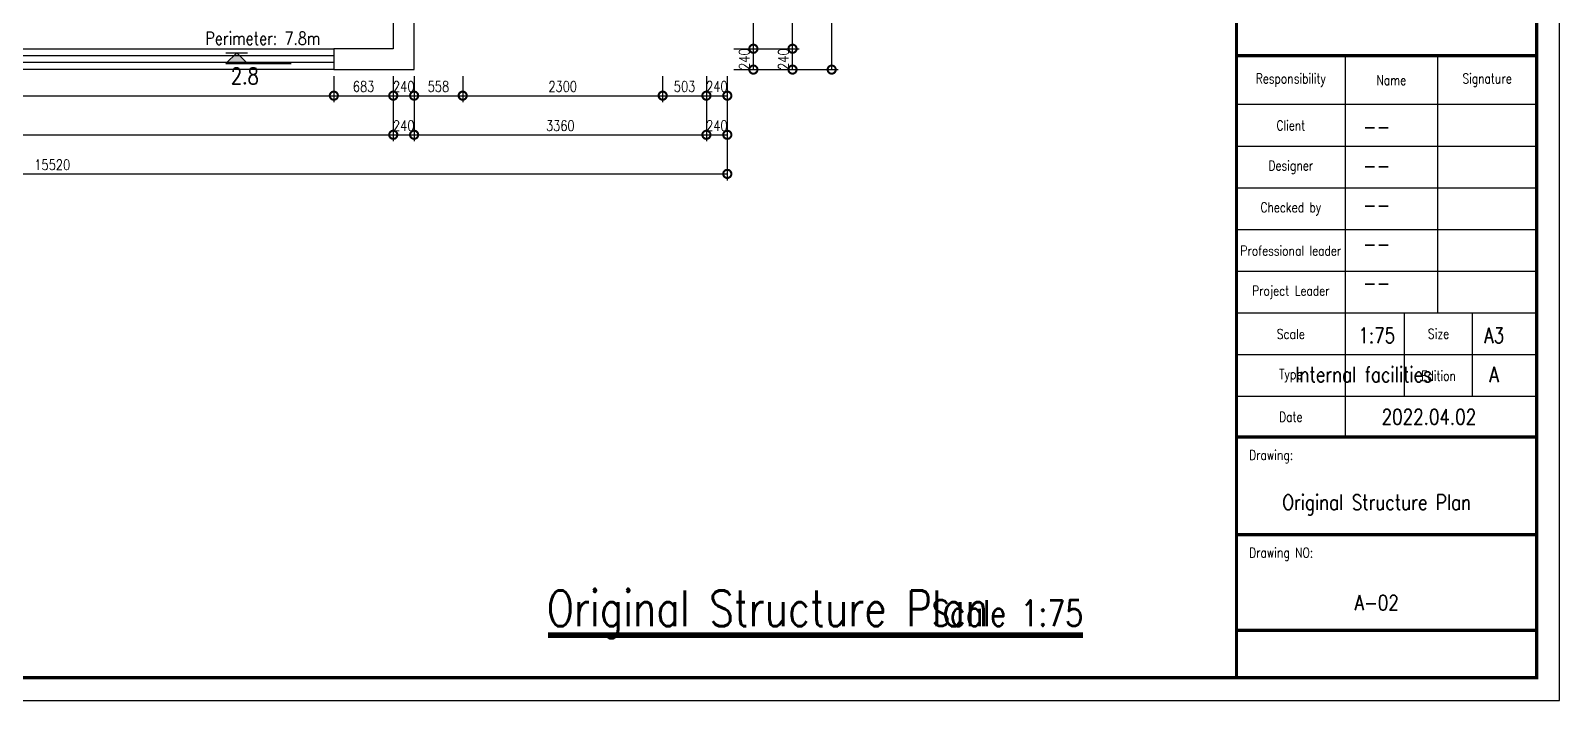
# Model space of a CAD drawing. Header units: millimetres. Extents: x 0 to 211505, y 0 to 22276.
# Drawn here: x 13926 to 31501, y 0 to 7707 of the extents above; entities that cross this region are included whole.
import ezdxf
from ezdxf.enums import TextEntityAlignment as Align

# ---------------------------------------------------------------- set-up
doc = ezdxf.new("R2010")
doc.units = ezdxf.units.MM
for name, color, linetype in [('P-墙体', 160, 'Continuous'), ('P-房间属性', 2, 'Continuous'), ('P-标注', 44, 'Continuous'), ('P-标高', 1, 'Continuous'), ('P-玻璃窗', 136, 'Continuous'), ('V-文字', 50, 'Continuous')]:
    doc.layers.add(name, color=color, linetype=linetype)
doc.styles.add('标准', font='simplex.shx', dxfattribs={"width": 0.8, "bigfont": 'gbcbig.shx'})
doc.dimstyles.new('sjj_1-075', dxfattribs={"dimscale": 75, "dimtxt": 1.6, "dimasz": 2.5, "dimexe": 1, "dimexo": 1, "dimgap": 0.6, "dimtad": 1, "dimdec": 0, "dimzin": 12, "dimdsep": 46, "dimtxsty": '标准', "dimblk": 'DOTSMALL', "dimblk1": 'DOTSMALL', "dimblk2": 'DOTSMALL', "dimcen": 0.125, "dimclrd": 3, "dimclre": 3, "dimclrt": 14, "dimadec": 0, "dimazin": 0, "dimtfac": 1, "dimtdec": 0, "dimtix": 1, "dimtmove": 2, "dimatfit": 3, "dimldrblk": 'DOTSMALL', "dimfxl": 6, "dimfxlon": 1, "dimtvp": 1, "dimtolj": 1, "dimtzin": 0, "dimarcsym": 0})

# ---------------------------------------------------------------- blocks, each defined once
blk = doc.blocks.new('_DotSmall')
at = {"color": 0, "linetype": 'ByBlock', "const_width": 0.5}
blk.add_lwpolyline([(-0.0625, 0, 1), (0.0625, 0, 1)], format="xyb", close=True, dxfattribs=at)
blk = doc.blocks.new('*D1279')
at = {"layer": 'DEFPOINTS', "color": 0}
for p in [(22685, 18168), (23135, 18168), (22685, 7258)]:
    blk.add_point(p, dxfattribs=at)
at = {"layer": 'P-标注', "color": 3, "lineweight": -2}
for p, q in [((22760, 18168), (23210, 18168)), ((23135, 7258), (23135, 18168)), ((22760, 7258), (23210, 7258))]:
    blk.add_line(p, q, dxfattribs=at)
at = {"layer": 'P-标注', "color": 3, "lineweight": -2, "xscale": 187.5, "yscale": 187.5, "zscale": 187.5}
for p, rotation in [((23135, 18168), 89.99998127603168), ((23135, 7258), 269.9999812760316)]:
    blk.add_blockref('_DotSmall', p, dxfattribs=dict(at, rotation=rotation))
at = {"layer": 'P-标注', "color": 14, "insert": (23030, 12713), "char_height": 120, "attachment_point": 5, "rotation": 90, "style": '标准'}
blk.add_mtext('\\A1;10910', dxfattribs=at)
blk = doc.blocks.new('*D1280')
at = {"layer": 'DEFPOINTS', "color": 0}
for p in [(6415, 6508), (21935, 6508), (21935, 6058)]:
    blk.add_point(p, dxfattribs=at)
at = {"layer": 'P-标注', "color": 3, "lineweight": -2}
for p, q in [((6415, 6433), (6415, 5983)), ((21935, 6433), (21935, 5983)), ((6415, 6058), (21935, 6058))]:
    blk.add_line(p, q, dxfattribs=at)
at = {"layer": 'P-标注', "color": 3, "lineweight": -2, "xscale": 187.5, "yscale": 187.5, "zscale": 187.5, "rotation": 180}
blk.add_blockref('_DotSmall', (6415, 6058), dxfattribs=at)
at = {"layer": 'P-标注', "color": 3, "lineweight": -2, "xscale": 187.5, "yscale": 187.5, "zscale": 187.5}
blk.add_blockref('_DotSmall', (21935, 6058), dxfattribs=at)
at = {"layer": 'P-标注', "color": 14, "insert": (14175, 6163), "char_height": 120, "attachment_point": 5, "style": '标准'}
blk.add_mtext('\\A1;15520', dxfattribs=at)
blk = doc.blocks.new('*D1298')
at = {"layer": 'DEFPOINTS', "color": 0}
for p in [(22235, 7498), (22685, 7498), (22235, 7258)]:
    blk.add_point(p, dxfattribs=at)
at = {"layer": 'P-标注', "color": 3, "lineweight": -2}
for p, q in [((22310, 7498), (22760, 7498)), ((22685, 7258), (22685, 7498)), ((22310, 7258), (22760, 7258))]:
    blk.add_line(p, q, dxfattribs=at)
at = {"layer": 'P-标注', "color": 3, "lineweight": -2, "xscale": 187.5, "yscale": 187.5, "zscale": 187.5}
for p, rotation in [((22685, 7498), 269.999981276032), ((22685, 7258), 89.99998127603195)]:
    blk.add_blockref('_DotSmall', p, dxfattribs=dict(at, rotation=rotation))
at = {"layer": 'P-标注', "color": 14, "insert": (22580, 7378), "char_height": 120, "attachment_point": 5, "rotation": 90, "style": '标准'}
blk.add_mtext('\\A1;240', dxfattribs=at)
blk = doc.blocks.new('*D1299')
at = {"layer": 'DEFPOINTS', "color": 0}
for p in [(22235, 8398), (22685, 8398), (22235, 7498)]:
    blk.add_point(p, dxfattribs=at)
at = {"layer": 'P-标注', "color": 3, "lineweight": -2}
for p, q in [((22310, 8398), (22760, 8398)), ((22685, 7498), (22685, 8398)), ((22310, 7498), (22760, 7498))]:
    blk.add_line(p, q, dxfattribs=at)
at = {"layer": 'P-标注', "color": 3, "lineweight": -2, "xscale": 187.5, "yscale": 187.5, "zscale": 187.5}
for p, rotation in [((22685, 8398), 89.99998127603176), ((22685, 7498), 269.9999812760317)]:
    blk.add_blockref('_DotSmall', p, dxfattribs=dict(at, rotation=rotation))
at = {"layer": 'P-标注', "color": 14, "insert": (22580, 7948), "char_height": 120, "attachment_point": 5, "rotation": 90, "style": '标准'}
blk.add_mtext('\\A1;900', dxfattribs=at)
blk = doc.blocks.new('*D1311')
at = {"layer": 'DEFPOINTS', "color": 0}
for p in [(9095, 6958), (18095, 6958), (18095, 6508)]:
    blk.add_point(p, dxfattribs=at)
at = {"layer": 'P-标注', "color": 3, "lineweight": -2}
for p, q in [((9095, 6883), (9095, 6433)), ((18095, 6883), (18095, 6433)), ((9095, 6508), (18095, 6508))]:
    blk.add_line(p, q, dxfattribs=at)
at = {"layer": 'P-标注', "color": 3, "lineweight": -2, "xscale": 187.5, "yscale": 187.5, "zscale": 187.5, "rotation": 180}
blk.add_blockref('_DotSmall', (9095, 6508), dxfattribs=at)
at = {"layer": 'P-标注', "color": 3, "lineweight": -2, "xscale": 187.5, "yscale": 187.5, "zscale": 187.5}
blk.add_blockref('_DotSmall', (18095, 6508), dxfattribs=at)
at = {"layer": 'P-标注', "color": 14, "insert": (13595, 6613), "char_height": 120, "attachment_point": 5, "style": '标准'}
blk.add_mtext('\\A1;9000', dxfattribs=at)
blk = doc.blocks.new('*D1312')
at = {"layer": 'DEFPOINTS', "color": 0}
for p in [(18095, 6958), (18335, 6958), (18335, 6508)]:
    blk.add_point(p, dxfattribs=at)
at = {"layer": 'P-标注', "color": 3, "lineweight": -2}
for p, q in [((18095, 6883), (18095, 6433)), ((18335, 6883), (18335, 6433)), ((18095, 6508), (18335, 6508))]:
    blk.add_line(p, q, dxfattribs=at)
at = {"layer": 'P-标注', "color": 3, "lineweight": -2, "xscale": 187.5, "yscale": 187.5, "zscale": 187.5}
blk.add_blockref('_DotSmall', (18095, 6508), dxfattribs=at)
at = {"layer": 'P-标注', "color": 3, "lineweight": -2, "xscale": 187.5, "yscale": 187.5, "zscale": 187.5, "rotation": 180}
blk.add_blockref('_DotSmall', (18335, 6508), dxfattribs=at)
at = {"layer": 'P-标注', "color": 14, "insert": (18215, 6613), "char_height": 120, "attachment_point": 5, "style": '标准'}
blk.add_mtext('\\A1;240', dxfattribs=at)
blk = doc.blocks.new('*D1313')
at = {"layer": 'DEFPOINTS', "color": 0}
for p in [(18335, 6958), (21695, 6958), (21695, 6508)]:
    blk.add_point(p, dxfattribs=at)
at = {"layer": 'P-标注', "color": 3, "lineweight": -2}
for p, q in [((18335, 6883), (18335, 6433)), ((21695, 6883), (21695, 6433)), ((18335, 6508), (21695, 6508))]:
    blk.add_line(p, q, dxfattribs=at)
at = {"layer": 'P-标注', "color": 3, "lineweight": -2, "xscale": 187.5, "yscale": 187.5, "zscale": 187.5, "rotation": 180}
blk.add_blockref('_DotSmall', (18335, 6508), dxfattribs=at)
at = {"layer": 'P-标注', "color": 3, "lineweight": -2, "xscale": 187.5, "yscale": 187.5, "zscale": 187.5}
blk.add_blockref('_DotSmall', (21695, 6508), dxfattribs=at)
at = {"layer": 'P-标注', "color": 14, "insert": (20015, 6613), "char_height": 120, "attachment_point": 5, "style": '标准'}
blk.add_mtext('\\A1;3360', dxfattribs=at)
blk = doc.blocks.new('*D1314')
at = {"layer": 'DEFPOINTS', "color": 0}
for p in [(21695, 6958), (21935, 6958), (21935, 6508)]:
    blk.add_point(p, dxfattribs=at)
at = {"layer": 'P-标注', "color": 3, "lineweight": -2}
for p, q in [((21695, 6883), (21695, 6433)), ((21935, 6883), (21935, 6433)), ((21695, 6508), (21935, 6508))]:
    blk.add_line(p, q, dxfattribs=at)
at = {"layer": 'P-标注', "color": 3, "lineweight": -2, "xscale": 187.5, "yscale": 187.5, "zscale": 187.5}
blk.add_blockref('_DotSmall', (21695, 6508), dxfattribs=at)
at = {"layer": 'P-标注', "color": 3, "lineweight": -2, "xscale": 187.5, "yscale": 187.5, "zscale": 187.5, "rotation": 180}
blk.add_blockref('_DotSmall', (21935, 6508), dxfattribs=at)
at = {"layer": 'P-标注', "color": 14, "insert": (21815, 6613), "char_height": 120, "attachment_point": 5, "style": '标准'}
blk.add_mtext('\\A1;240', dxfattribs=at)
blk = doc.blocks.new('*D1342')
at = {"layer": 'DEFPOINTS', "color": 0}
for p in [(21935, 7498), (22235, 7498), (21935, 7258)]:
    blk.add_point(p, dxfattribs=at)
at = {"layer": 'P-标注', "color": 3, "lineweight": -2}
for p, q in [((22010, 7498), (22310, 7498)), ((22235, 7258), (22235, 7498)), ((22010, 7258), (22310, 7258))]:
    blk.add_line(p, q, dxfattribs=at)
at = {"layer": 'P-标注', "color": 3, "lineweight": -2, "xscale": 187.5, "yscale": 187.5, "zscale": 187.5}
for p, rotation in [((22235, 7498), 269.999981276032), ((22235, 7258), 89.99998127603195)]:
    blk.add_blockref('_DotSmall', p, dxfattribs=dict(at, rotation=rotation))
at = {"layer": 'P-标注', "color": 14, "insert": (22130, 7378), "char_height": 120, "attachment_point": 5, "rotation": 90, "style": '标准'}
blk.add_mtext('\\A1;240', dxfattribs=at)
blk = doc.blocks.new('*D1343')
at = {"layer": 'DEFPOINTS', "color": 0}
for p in [(21935, 8398), (22235, 8398), (21935, 7498)]:
    blk.add_point(p, dxfattribs=at)
at = {"layer": 'P-标注', "color": 3, "lineweight": -2}
for p, q in [((22010, 8398), (22310, 8398)), ((22235, 7498), (22235, 8398)), ((22010, 7498), (22310, 7498))]:
    blk.add_line(p, q, dxfattribs=at)
at = {"layer": 'P-标注', "color": 3, "lineweight": -2, "xscale": 187.5, "yscale": 187.5, "zscale": 187.5}
for p, rotation in [((22235, 8398), 89.99998127603176), ((22235, 7498), 269.9999812760317)]:
    blk.add_blockref('_DotSmall', p, dxfattribs=dict(at, rotation=rotation))
at = {"layer": 'P-标注', "color": 14, "insert": (22130, 7948), "char_height": 120, "attachment_point": 5, "rotation": 90, "style": '标准'}
blk.add_mtext('\\A1;900', dxfattribs=at)
blk = doc.blocks.new('*D1356')
at = {"layer": 'DEFPOINTS', "color": 0}
for p in [(9814, 7258), (17412, 7258), (17412, 6958)]:
    blk.add_point(p, dxfattribs=at)
at = {"layer": 'P-标注', "color": 3, "lineweight": -2}
for p, q in [((9814, 7183), (9814, 6883)), ((17412, 7183), (17412, 6883)), ((9814, 6958), (17412, 6958))]:
    blk.add_line(p, q, dxfattribs=at)
at = {"layer": 'P-标注', "color": 3, "lineweight": -2, "xscale": 187.5, "yscale": 187.5, "zscale": 187.5, "rotation": 180}
blk.add_blockref('_DotSmall', (9814, 6958), dxfattribs=at)
at = {"layer": 'P-标注', "color": 3, "lineweight": -2, "xscale": 187.5, "yscale": 187.5, "zscale": 187.5}
blk.add_blockref('_DotSmall', (17412, 6958), dxfattribs=at)
at = {"layer": 'P-标注', "color": 14, "insert": (13613, 7063), "char_height": 120, "attachment_point": 5, "style": '标准'}
blk.add_mtext('\\A1;7599', dxfattribs=at)
blk = doc.blocks.new('*D1357')
at = {"layer": 'DEFPOINTS', "color": 0}
for p in [(17412, 7258), (18095, 7258), (18095, 6958)]:
    blk.add_point(p, dxfattribs=at)
at = {"layer": 'P-标注', "color": 3, "lineweight": -2}
for p, q in [((17412, 7183), (17412, 6883)), ((18095, 7183), (18095, 6883)), ((17412, 6958), (18095, 6958))]:
    blk.add_line(p, q, dxfattribs=at)
at = {"layer": 'P-标注', "color": 3, "lineweight": -2, "xscale": 187.5, "yscale": 187.5, "zscale": 187.5, "rotation": 180}
blk.add_blockref('_DotSmall', (17412, 6958), dxfattribs=at)
at = {"layer": 'P-标注', "color": 3, "lineweight": -2, "xscale": 187.5, "yscale": 187.5, "zscale": 187.5}
blk.add_blockref('_DotSmall', (18095, 6958), dxfattribs=at)
at = {"layer": 'P-标注', "color": 14, "insert": (17754, 7063), "char_height": 120, "attachment_point": 5, "style": '标准'}
blk.add_mtext('\\A1;683', dxfattribs=at)
blk = doc.blocks.new('*D1358')
at = {"layer": 'DEFPOINTS', "color": 0}
for p in [(18095, 7258), (18335, 7258), (18335, 6958)]:
    blk.add_point(p, dxfattribs=at)
at = {"layer": 'P-标注', "color": 3, "lineweight": -2}
for p, q in [((18095, 7183), (18095, 6883)), ((18335, 7183), (18335, 6883)), ((18095, 6958), (18335, 6958))]:
    blk.add_line(p, q, dxfattribs=at)
at = {"layer": 'P-标注', "color": 3, "lineweight": -2, "xscale": 187.5, "yscale": 187.5, "zscale": 187.5}
blk.add_blockref('_DotSmall', (18095, 6958), dxfattribs=at)
at = {"layer": 'P-标注', "color": 3, "lineweight": -2, "xscale": 187.5, "yscale": 187.5, "zscale": 187.5, "rotation": 180}
blk.add_blockref('_DotSmall', (18335, 6958), dxfattribs=at)
at = {"layer": 'P-标注', "color": 14, "insert": (18215, 7063), "char_height": 120, "attachment_point": 5, "style": '标准'}
blk.add_mtext('\\A1;240', dxfattribs=at)
blk = doc.blocks.new('*D1359')
at = {"layer": 'DEFPOINTS', "color": 0}
for p in [(18335, 7258), (18893, 7258), (18893, 6958)]:
    blk.add_point(p, dxfattribs=at)
at = {"layer": 'P-标注', "color": 3, "lineweight": -2}
for p, q in [((18335, 7183), (18335, 6883)), ((18893, 7183), (18893, 6883)), ((18335, 6958), (18893, 6958))]:
    blk.add_line(p, q, dxfattribs=at)
at = {"layer": 'P-标注', "color": 3, "lineweight": -2, "xscale": 187.5, "yscale": 187.5, "zscale": 187.5, "rotation": 180}
blk.add_blockref('_DotSmall', (18335, 6958), dxfattribs=at)
at = {"layer": 'P-标注', "color": 3, "lineweight": -2, "xscale": 187.5, "yscale": 187.5, "zscale": 187.5}
blk.add_blockref('_DotSmall', (18893, 6958), dxfattribs=at)
at = {"layer": 'P-标注', "color": 14, "insert": (18614, 7063), "char_height": 120, "attachment_point": 5, "style": '标准'}
blk.add_mtext('\\A1;558', dxfattribs=at)
blk = doc.blocks.new('*D1360')
at = {"layer": 'DEFPOINTS', "color": 0}
for p in [(18893, 7258), (21192, 7258), (21192, 6958)]:
    blk.add_point(p, dxfattribs=at)
at = {"layer": 'P-标注', "color": 3, "lineweight": -2}
for p, q in [((18893, 7183), (18893, 6883)), ((21192, 7183), (21192, 6883)), ((18893, 6958), (21192, 6958))]:
    blk.add_line(p, q, dxfattribs=at)
at = {"layer": 'P-标注', "color": 3, "lineweight": -2, "xscale": 187.5, "yscale": 187.5, "zscale": 187.5, "rotation": 180}
blk.add_blockref('_DotSmall', (18893, 6958), dxfattribs=at)
at = {"layer": 'P-标注', "color": 3, "lineweight": -2, "xscale": 187.5, "yscale": 187.5, "zscale": 187.5}
blk.add_blockref('_DotSmall', (21192, 6958), dxfattribs=at)
at = {"layer": 'P-标注', "color": 14, "insert": (20043, 7063), "char_height": 120, "attachment_point": 5, "style": '标准'}
blk.add_mtext('\\A1;2300', dxfattribs=at)
blk = doc.blocks.new('*D1361')
at = {"layer": 'DEFPOINTS', "color": 0}
for p in [(21192, 7258), (21695, 7258), (21695, 6958)]:
    blk.add_point(p, dxfattribs=at)
at = {"layer": 'P-标注', "color": 3, "lineweight": -2}
for p, q in [((21192, 7183), (21192, 6883)), ((21695, 7183), (21695, 6883)), ((21192, 6958), (21695, 6958))]:
    blk.add_line(p, q, dxfattribs=at)
at = {"layer": 'P-标注', "color": 3, "lineweight": -2, "xscale": 187.5, "yscale": 187.5, "zscale": 187.5, "rotation": 180}
blk.add_blockref('_DotSmall', (21192, 6958), dxfattribs=at)
at = {"layer": 'P-标注', "color": 3, "lineweight": -2, "xscale": 187.5, "yscale": 187.5, "zscale": 187.5}
blk.add_blockref('_DotSmall', (21695, 6958), dxfattribs=at)
at = {"layer": 'P-标注', "color": 14, "insert": (21444, 7063), "char_height": 120, "attachment_point": 5, "style": '标准'}
blk.add_mtext('\\A1;503', dxfattribs=at)
blk = doc.blocks.new('*D1362')
at = {"layer": 'DEFPOINTS', "color": 0}
for p in [(21695, 7258), (21935, 7258), (21935, 6958)]:
    blk.add_point(p, dxfattribs=at)
at = {"layer": 'P-标注', "color": 3, "lineweight": -2}
for p, q in [((21695, 7183), (21695, 6883)), ((21935, 7183), (21935, 6883)), ((21695, 6958), (21935, 6958))]:
    blk.add_line(p, q, dxfattribs=at)
at = {"layer": 'P-标注', "color": 3, "lineweight": -2, "xscale": 187.5, "yscale": 187.5, "zscale": 187.5}
blk.add_blockref('_DotSmall', (21695, 6958), dxfattribs=at)
at = {"layer": 'P-标注', "color": 3, "lineweight": -2, "xscale": 187.5, "yscale": 187.5, "zscale": 187.5, "rotation": 180}
blk.add_blockref('_DotSmall', (21935, 6958), dxfattribs=at)
at = {"layer": 'P-标注', "color": 14, "insert": (21815, 7063), "char_height": 120, "attachment_point": 5, "style": '标准'}
blk.add_mtext('\\A1;240', dxfattribs=at)
blk = doc.blocks.new('home_blk_114')
at = {"layer": 'P-玻璃窗'}
blk.add_lwpolyline([(163237.118834, 18545), (155638.464126, 18545), (155638.464126, 18785), (163237.118834, 18785)], close=True, dxfattribs=at)
for points in [[(163237.118834, 18705), (155638.464126, 18705)], [(163237.118834, 18625), (155638.464126, 18625)]]:
    blk.add_lwpolyline(points, dxfattribs=at)
blk = doc.blocks.new('sjj_顶面高度2')
h = blk.add_hatch(color=14)
h.dxf.hatch_style = 1
h.paths.add_polyline_path([(0, 0), (-1.66, -1.66), (1.66, -1.66)])
at = {"color": 1}
for p, q in [((0, 0), (-1.66, -1.66)), ((-1.66, 0), (1.66, 0)), ((0, 0), (1.66, -1.66)), ((-1.66, -1.66), (8.35, -1.66))]:
    blk.add_line(p, q, dxfattribs=at)
at = {"color": 50, "transparency": 33554687, "style": '标准', "width": 0.8}
blk.add_attdef('t_顶面高度', text='', height=2.5, dxfattribs=at).set_placement((-0.9, -2.33), align=Align.TOP_LEFT)
blk = doc.blocks.new('title_block_a3')
at = {"color": 142}
for p, q in [((420, 0), (420, 297)), ((387.15, 98.9), (387.15, 40.4)), ((401.32, 98.9), (401.32, 59.4)), ((416.5, 91.4), (370.5, 91.4)), ((416.5, 85), (370.5, 85)), ((416.5, 78.6), (370.5, 78.6)), ((416.5, 72.2), (370.5, 72.2)), ((416.5, 65.8), (370.5, 65.8)), ((416.5, 59.4), (370.5, 59.4)), ((396.28, 46.77), (396.28, 59.4)), ((406.66, 46.77), (406.66, 59.4)), ((416.5, 53), (370.5, 53)), ((416.5, 46.6), (370.5, 46.6)), ((416.5, 40.4), (370.5, 40.4)), ((0, 0), (420, 0))]:
    blk.add_line(p, q, dxfattribs=at)
at = {"color": 142, "const_width": 0.5}
blk.add_lwpolyline([(3.5, 293.5), (416.5, 293.5), (416.5, 3.5), (3.5, 3.5)], close=True, dxfattribs=at)
at = {"color": 142, "ltscale": 2, "const_width": 0.5}
blk.add_lwpolyline([(370.5, 293.5), (370.5, 3.5)], dxfattribs=at)
at = {"color": 142, "const_width": 0.5}
for points in [[(370.5, 98.9), (416.5, 98.9)], [(370.43, 40.4), (416.5, 40.4)], [(370.5, 25.43), (416.5, 25.43)], [(370.5, 10.75), (416.5, 10.75)]]:
    blk.add_lwpolyline(points, dxfattribs=at)
at = {"color": 142, "ltscale": 2, "char_height": 1.5, "style": '标准'}
for s, insert, width, attachment_point in [('Responsibility', (378.83, 95.15), 16.6528, 5), ('Signature', (408.91, 95.15), 15.1772, 5), ('Name', (394.24, 95.15), 14.1701, 5), ('Client', (378.83, 88.2), 16.6528, 5), ('Designer ', (378.83, 81.8), 16.6528, 5), ('Checked by ', (378.83, 75.4), 16.6528, 5), ('Professional leader ', (378.83, 69), 16.6528, 5), ('Project Leader', (378.83, 62.6), 16.6528, 5), ('Scale', (378.83, 56.2), 16.6528, 5), ('Size', (401.47, 56.24), 10.3772, 5), ('Type', (378.83, 49.8), 16.6528, 5), ('Edition', (401.47, 49.8), 10.3772, 5), ('Date', (378.83, 43.5), 16.6528, 5), ('Drawing:', (372.44, 38.4), 44, 1), ('Drawing NO: ', (372.44, 23.43), 43.9606, 1)]:
    blk.add_mtext(s, dxfattribs=dict(at, insert=insert, width=width, attachment_point=attachment_point))
blk = doc.blocks.new('sjj_图纸名称3')
at = {"color": 142, "const_width": 0.885}
blk.add_lwpolyline([(0, 0), (82, 0)], dxfattribs=at)
at = {"color": 51, "style": '标准', "width": 0.8, "flags": 8}
blk.add_attdef('t_图纸标题', (-0.19, 1.39), '', height=5.5, dxfattribs=at)
at = {"color": 51, "style": '标准', "width": 0.8}
blk.add_attdef('t_标题比例', text='', height=4, dxfattribs=at).set_placement((82, 1.39), align=Align.RIGHT)

msp = doc.modelspace()

# ---------------------------------------------------------------- linework, layer by layer
at = {"layer": 'P-墙体'}
for p, q in [((18335.4, 7257.8), (18335.4, 8997.8)), ((18095.4, 8397.8), (18095.4, 7497.8)), ((18095.4, 7497.8), (17412.5, 7497.8)), ((17412.5, 7497.8), (17412.5, 7257.8)), ((17412.5, 7257.8), (18335.4, 7257.8))]:
    msp.add_line(p, q, dxfattribs=at)

# ---------------------------------------------------------------- block references
at = {"color": 0, "linetype": 'ByBlock', "xscale": 75.00187504687618, "yscale": 75.00187504687618, "zscale": 75.00187504687618}
msp.add_blockref('title_block_a3', (0, 0), dxfattribs=at)
at = {"layer": 'P-标高', "color": 0, "linetype": 'ByBlock', "xscale": 75, "yscale": 75}
msp.add_blockref('sjj_顶面高度2', (16295.4, 7452.8), dxfattribs=at).add_auto_attribs({'t_顶面高度': '2.8'})
at = {"layer": 'P-玻璃窗', "color": 0, "linetype": 'ByBlock'}
msp.add_blockref('home_blk_114', (-145824.6, -11287.2), dxfattribs=at)
at = {"layer": 'V-文字', "color": 0, "linetype": 'ByBlock', "xscale": 75.00187504687618, "yscale": 75.00187504687618, "zscale": 75.00187504687618}
msp.add_blockref('sjj_图纸名称3', (19875.5, 750), dxfattribs=at).add_auto_attribs({'t_图纸标题': 'Original Structure Plan', 't_标题比例': 'Scale 1:75'})

# ---------------------------------------------------------------- texts
at = {"layer": 'P-房间属性', "insert": (16595.4, 7617.8), "char_height": 150, "attachment_point": 5, "style": '标准'}
msp.add_mtext('Perimeter: 7.8m', dxfattribs=at)
at = {"layer": 'V-文字', "attachment_point": 5, "style": '标准'}
for s, insert, char_height in [('--', (29400.7, 6600.2), 176.25), ('--', (29400.7, 6150.2), 176.25), ('--', (29400.7, 5700.1), 176.25), ('--', (29400.7, 5250.1), 176.25), ('--', (29400.7, 4800.1), 176.25), ('1:75', (29400.7, 4200.1), 176.25), ('A3', (30750.8, 4200.1), 176.25), ('Internal facilities', (29250.7, 3750.1), 176.254), ('A', (30750.8, 3750.1), 176.3), ('2022.04.02', (30000.8, 3262.6), 176.25), ('Original Structure Plan', (29400.7, 2250.1), 176.254), ('A-02', (29400.7, 1125), 176.25)]:
    msp.add_mtext(s, dxfattribs=dict(at, insert=insert, char_height=char_height))

# ---------------------------------------------------------------- dimensions: what is measured, and where the dimension line sits
at = {"layer": 'P-标注'}
for base, p1, p2, picture, middle in [((23135.4, 18167.8), (22685.4, 7257.8), (22685.4, 18167.8), '*D1279', (23030.4, 12712.8)), ((22235.4, 8397.8), (21935.4, 7497.8), (21935.4, 8397.8), '*D1343', (22130.4, 7947.8)), ((22685.4, 8397.8), (22235.4, 7497.8), (22235.4, 8397.8), '*D1299', (22580.4, 7947.8)), ((22235.4, 7497.8), (21935.4, 7257.8), (21935.4, 7497.8), '*D1342', (22130.4, 7377.8)), ((22685.4, 7497.8), (22235.4, 7257.8), (22235.4, 7497.8), '*D1298', (22580.4, 7377.8))]:
    dim = msp.add_linear_dim(base=base, p1=p1, p2=p2, angle=89.99998, dimstyle='sjj_1-075', dxfattribs=at)
    dim.commit()
    dim.dimension.update_dxf_attribs({"geometry": picture, "text_midpoint": middle})
for base, p1, p2, picture, middle in [((17412.5, 6957.8), (9813.8, 7257.8), (17412.5, 7257.8), '*D1356', (13613.1, 7062.8)), ((18095.4, 6957.8), (17412.5, 7257.8), (18095.4, 7257.8), '*D1357', (17753.9, 7062.8)), ((18335.4, 6957.8), (18095.4, 7257.8), (18335.4, 7257.8), '*D1358', (18215.4, 7062.8)), ((18892.888, 6957.8178), (18335.3544, 7257.8178), (18892.888, 7257.8178), '*D1359', (18614.1212, 7062.8178)), ((21192.4284, 6957.8178), (18892.888, 7257.8178), (21192.4284, 7257.8178), '*D1360', (20042.6582, 7062.8178)), ((21695.4, 6957.8), (21192.4, 7257.8), (21695.4, 7257.8), '*D1361', (21443.9, 7062.8)), ((21935.4, 6957.8), (21695.4, 7257.8), (21935.4, 7257.8), '*D1362', (21815.4, 7062.8)), ((18095.4, 6507.8), (9095.4, 6957.8), (18095.4, 6957.8), '*D1311', (13595.4, 6612.8)), ((18335.4, 6507.8), (18095.4, 6957.8), (18335.4, 6957.8), '*D1312', (18215.4, 6612.8)), ((21695.4, 6507.8), (18335.4, 6957.8), (21695.4, 6957.8), '*D1313', (20015.4, 6612.8)), ((21935.4, 6507.8), (21695.4, 6957.8), (21935.4, 6957.8), '*D1314', (21815.4, 6612.8)), ((21935.4, 6057.8), (6415.4, 6507.8), (21935.4, 6507.8), '*D1280', (14175.4, 6162.8))]:
    dim = msp.add_linear_dim(base=base, p1=p1, p2=p2, dimstyle='sjj_1-075', dxfattribs=at)
    dim.commit()
    dim.dimension.update_dxf_attribs({"geometry": picture, "text_midpoint": middle})

doc.saveas('drawing.dxf')
